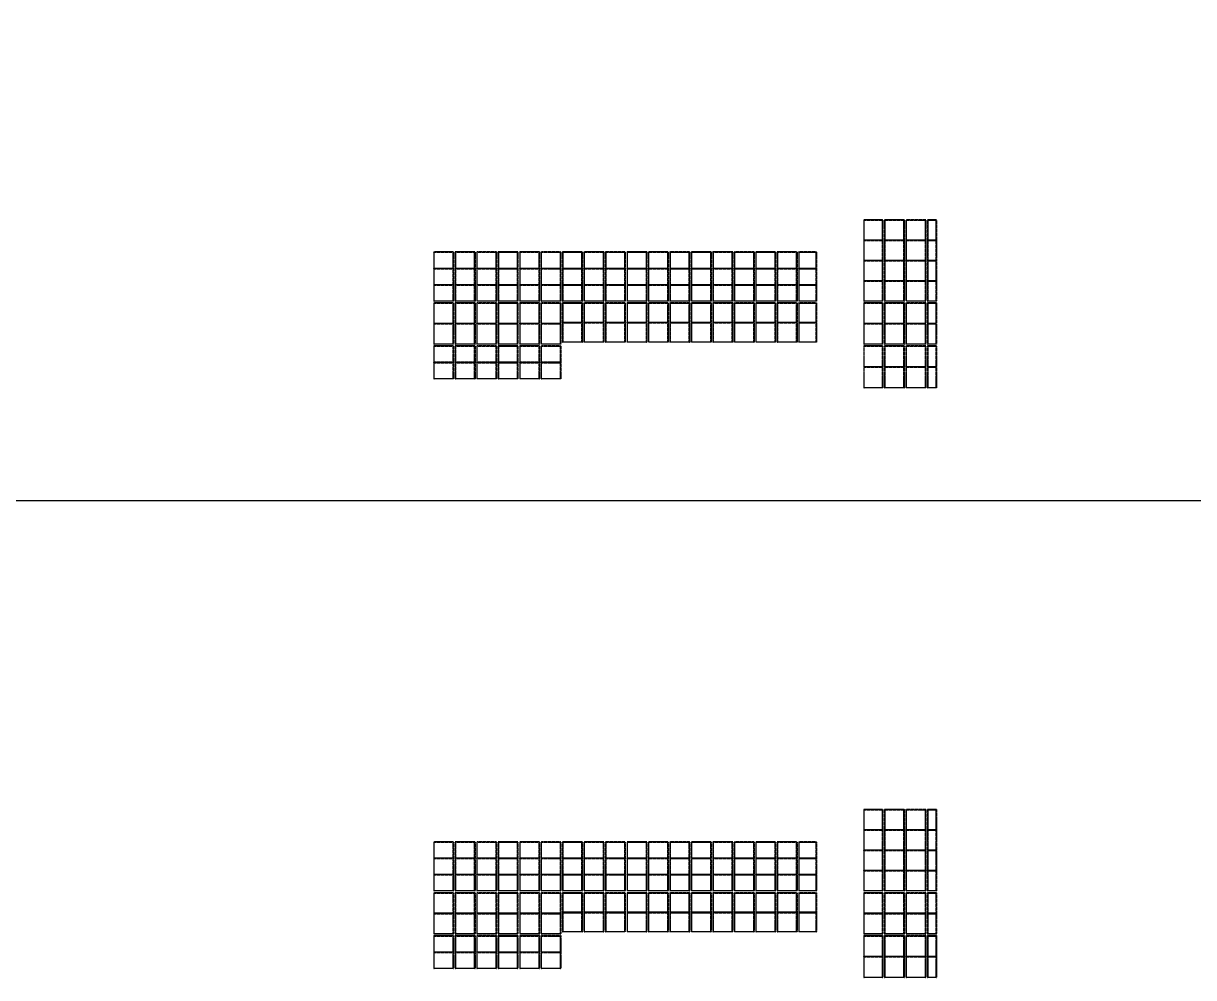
# Model space of a CAD drawing. Header units: millimetres. Extents: x 2519235 to 7246330, y 25937 to 201821.
# Drawn here: x 3197067 to 3278831, y 26496 to 93158 of the extents above; entities that cross this region are included whole.
import ezdxf

# ---------------------------------------------------------------- set-up
doc = ezdxf.new("R2010")
doc.units = ezdxf.units.MM
doc.linetypes.add('TA_HL_001.00000', pattern=[6.5, 3.55, -2.95])
doc.layers.add('010 - ASPG_FRAMING_SUB_COLOR_3', color=7, linetype='Continuous')

# ---------------------------------------------------------------- blocks, each defined once
blk = doc.blocks.new('*U2434')
at = {"layer": '010 - ASPG_FRAMING_SUB_COLOR_3', "color": 7, "linetype": 'ByBlock'}
for points in [[(0, 0), (0, 625), (25, 595), (25, 30), (0, 0)], [(1465, 625), (0, 625), (25, 595), (1440, 595)], [(25, 30), (1440, 30), (1465, 0), (0, 0), (25, 30)], [(1465, 0), (1465, 625), (1440, 595), (1440, 30), (1465, 0)]]:
    blk.add_lwpolyline(points, close=True, dxfattribs=at)
blk = doc.blocks.new('*U2435')
at = {"layer": '010 - ASPG_FRAMING_SUB_COLOR_3', "color": 7, "linetype": 'ByBlock'}
for points in [[(0, 0), (0, 1380), (25, 1350), (25, 30), (0, 0)], [(1465, 1380), (0, 1380), (25, 1350), (1440, 1350)], [(1465, 0), (1465, 1380), (1440, 1350), (1440, 30), (1465, 0)], [(25, 30), (1440, 30), (1465, 0), (0, 0), (25, 30)]]:
    blk.add_lwpolyline(points, close=True, dxfattribs=at)
blk = doc.blocks.new('*U2436')
at = {"layer": '010 - ASPG_FRAMING_SUB_COLOR_3', "color": 7, "linetype": 'ByBlock'}
for points in [[(0, 0), (0, 1330), (25, 1300), (25, 30), (0, 0)], [(1465, 1330), (0, 1330), (25, 1300), (1440, 1300)], [(1465, 0), (1465, 1330), (1440, 1300), (1440, 30), (1465, 0)], [(25, 30), (1440, 30), (1465, 0), (0, 0), (25, 30)]]:
    blk.add_lwpolyline(points, close=True, dxfattribs=at)
blk = doc.blocks.new('*U2433')
at = {"layer": '010 - ASPG_FRAMING_SUB_COLOR_3', "color": 7, "linetype": 'ByBlock'}
for points in [[(0, 0), (0, 625), (25, 595), (25, 30), (0, 0)], [(1440, 625), (0, 625), (25, 595), (1415, 595)], [(25, 30), (1415, 30), (1440, 0), (0, 0), (25, 30)], [(1440, 0), (1440, 625), (1415, 595), (1415, 30), (1440, 0)]]:
    blk.add_lwpolyline(points, close=True, dxfattribs=at)
blk = doc.blocks.new('*U2427')
at = {"layer": '010 - ASPG_FRAMING_SUB_COLOR_3', "color": 7, "linetype": 'ByBlock'}
for points in [[(0, 0), (0, 1380), (25, 1350), (25, 30), (0, 0)], [(1440, 1380), (0, 1380), (25, 1350), (1415, 1350)], [(1440, 0), (1440, 1380), (1415, 1350), (1415, 30), (1440, 0)], [(25, 30), (1415, 30), (1440, 0), (0, 0), (25, 30)]]:
    blk.add_lwpolyline(points, close=True, dxfattribs=at)
blk = doc.blocks.new('*U2426')
at = {"layer": '010 - ASPG_FRAMING_SUB_COLOR_3', "color": 7, "linetype": 'ByBlock'}
for points in [[(0, 0), (0, 1330), (25, 1300), (25, 30), (0, 0)], [(1440, 1330), (0, 1330), (25, 1300), (1415, 1300)], [(1440, 0), (1440, 1330), (1415, 1300), (1415, 30), (1440, 0)], [(25, 30), (1415, 30), (1440, 0), (0, 0), (25, 30)]]:
    blk.add_lwpolyline(points, close=True, dxfattribs=at)
blk = doc.blocks.new('*U2432')
at = {"layer": '010 - ASPG_FRAMING_SUB_COLOR_3', "color": 7, "linetype": 'ByBlock'}
for points in [[(0, 0), (0, 625), (25, 595), (25, 30), (0, 0)], [(1423, 625), (0, 625), (25, 595), (1398, 595)], [(25, 30), (1398, 30), (1423, 0), (0, 0), (25, 30)], [(1423, 0), (1423, 625), (1398, 595), (1398, 30), (1423, 0)]]:
    blk.add_lwpolyline(points, close=True, dxfattribs=at)
blk = doc.blocks.new('*U2431')
at = {"layer": '010 - ASPG_FRAMING_SUB_COLOR_3', "color": 7, "linetype": 'ByBlock'}
for points in [[(0, 0), (0, 1380), (25, 1350), (25, 30), (0, 0)], [(1422, 1380), (0, 1380), (25, 1350), (1398, 1350)], [(1422, 0), (1422, 1380), (1398, 1350), (1398, 30), (1422, 0)], [(25, 30), (1398, 30), (1422, 0), (0, 0), (25, 30)]]:
    blk.add_lwpolyline(points, close=True, dxfattribs=at)
blk = doc.blocks.new('*U2430')
at = {"layer": '010 - ASPG_FRAMING_SUB_COLOR_3', "color": 7, "linetype": 'ByBlock'}
for points in [[(0, 0), (0, 1330), (25, 1300), (25, 30), (0, 0)], [(1422, 1330), (0, 1330), (25, 1300), (1398, 1300)], [(1422, 0), (1422, 1330), (1398, 1300), (1398, 30), (1422, 0)], [(25, 30), (1398, 30), (1422, 0), (0, 0), (25, 30)]]:
    blk.add_lwpolyline(points, close=True, dxfattribs=at)
blk = doc.blocks.new('*U2616')
at = {"layer": '010 - ASPG_FRAMING_SUB_COLOR_3', "color": 7, "linetype": 'ByBlock'}
for points in [[(0, 0), (0, 1244), (25, 1214), (25, 30), (0, 0)], [(1147, 1244), (0, 1244), (25, 1214), (1122, 1214)], [(1147, 0), (1147, 1244), (1122, 1214), (1122, 30), (1147, 0)], [(25, 30), (1122, 30), (1147, 0), (0, 0), (25, 30)]]:
    blk.add_lwpolyline(points, close=True, dxfattribs=at)
blk = doc.blocks.new('*U2617')
at = {"layer": '010 - ASPG_FRAMING_SUB_COLOR_3', "color": 7, "linetype": 'ByBlock'}
for points in [[(0, 0), (0, 1380), (25, 1350), (25, 30), (0, 0)], [(1147, 1380), (0, 1380), (25, 1350), (1122, 1350)], [(1147, 0), (1147, 1380), (1122, 1350), (1122, 30), (1147, 0)], [(25, 30), (1122, 30), (1147, 0), (0, 0), (25, 30)]]:
    blk.add_lwpolyline(points, close=True, dxfattribs=at)
blk = doc.blocks.new('*U2618')
at = {"layer": '010 - ASPG_FRAMING_SUB_COLOR_3', "color": 7, "linetype": 'ByBlock'}
for points in [[(0, 0), (0, 1376), (25, 1346), (25, 30), (0, 0)], [(1147, 1376), (0, 1376), (25, 1346), (1122, 1346)], [(1147, 0), (1147, 1376), (1122, 1346), (1122, 30), (1147, 0)], [(25, 30), (1122, 30), (1147, 0), (0, 0), (25, 30)]]:
    blk.add_lwpolyline(points, close=True, dxfattribs=at)
blk = doc.blocks.new('*U2619')
at = {"layer": '010 - ASPG_FRAMING_SUB_COLOR_3', "color": 7, "linetype": 'ByBlock'}
for points in [[(0, 0), (0, 1376), (25, 1346), (25, 30), (0, 0)], [(1440, 1376), (0, 1376), (25, 1346), (1415, 1346)], [(1440, 0), (1440, 1376), (1415, 1346), (1415, 30), (1440, 0)], [(25, 30), (1415, 30), (1440, 0), (0, 0), (25, 30)]]:
    blk.add_lwpolyline(points, close=True, dxfattribs=at)
blk = doc.blocks.new('*U2620')
at = {"layer": '010 - ASPG_FRAMING_SUB_COLOR_3', "color": 7, "linetype": 'ByBlock'}
for points in [[(0, 0), (0, 1380), (25, 1350), (25, 30), (0, 0)], [(1370, 1380), (0, 1380), (25, 1350), (1345, 1350)], [(1370, 0), (1370, 1380), (1345, 1350), (1345, 30), (1370, 0)], [(25, 30), (1345, 30), (1370, 0), (0, 0), (25, 30)]]:
    blk.add_lwpolyline(points, close=True, dxfattribs=at)
blk = doc.blocks.new('*U2621')
at = {"layer": '010 - ASPG_FRAMING_SUB_COLOR_3', "color": 7, "linetype": 'ByBlock'}
for points in [[(0, 0), (0, 1244), (25, 1214), (25, 30), (0, 0)], [(1370, 1244), (0, 1244), (25, 1214), (1345, 1214)], [(1370, 0), (1370, 1244), (1345, 1214), (1345, 30), (1370, 0)], [(25, 30), (1345, 30), (1370, 0), (0, 0), (25, 30)]]:
    blk.add_lwpolyline(points, close=True, dxfattribs=at)
blk = doc.blocks.new('*U2623')
at = {"layer": '010 - ASPG_FRAMING_SUB_COLOR_3', "color": 7, "linetype": 'ByBlock'}
for points in [[(0, 0), (0, 1376), (25, 1346), (25, 30), (0, 0)], [(1152, 1376), (0, 1376), (25, 1346), (1128, 1346)], [(1152, 0), (1152, 1376), (1128, 1346), (1128, 30), (1152, 0)], [(25, 30), (1128, 30), (1152, 0), (0, 0), (25, 30)]]:
    blk.add_lwpolyline(points, close=True, dxfattribs=at)
blk = doc.blocks.new('*U2622')
at = {"layer": '010 - ASPG_FRAMING_SUB_COLOR_3', "color": 7, "linetype": 'ByBlock'}
for points in [[(0, 0), (0, 1380), (25, 1350), (25, 30), (0, 0)], [(1152, 1380), (0, 1380), (25, 1350), (1128, 1350)], [(1152, 0), (1152, 1380), (1128, 1350), (1128, 30), (1152, 0)], [(25, 30), (1128, 30), (1152, 0), (0, 0), (25, 30)]]:
    blk.add_lwpolyline(points, close=True, dxfattribs=at)

msp = doc.modelspace()

# ---------------------------------------------------------------- linework, layer by layer
at = {"color": 7}
msp.add_lwpolyline([(3195400.188, 59821.36), (3295400.188, 59821.36), (3295400.188, 159821.36), (3195400.188, 159821.36)], close=True, dxfattribs=at)

# ---------------------------------------------------------------- block references
at = {"color": 7, "linetype": 'TA_HL_001.00000', "rotation": 90}
for name, p in [('*U2430', (3257124.512, 78019.135)), ('*U2431', (3258624.512, 78019.135)), ('*U2431', (3260124.512, 78019.135)), ('*U2432', (3260869.512, 78019.135)), ('*U2430', (3257124.512, 76596.635)), ('*U2431', (3258624.512, 76596.635)), ('*U2431', (3260124.512, 76596.635)), ('*U2432', (3260869.512, 76596.635)), ('*U2618', (3227125.512, 76044.968)), ('*U2617', (3228625.512, 76044.968)), ('*U2617', (3230125.512, 76044.968)), ('*U2617', (3231625.512, 76044.968)), ('*U2617', (3233125.512, 76044.968)), ('*U2617', (3234625.512, 76044.968)), ('*U2617', (3236125.512, 76044.968)), ('*U2617', (3237625.512, 76044.968)), ('*U2617', (3239125.512, 76044.968)), ('*U2617', (3240625.512, 76044.968)), ('*U2617', (3242125.512, 76044.968)), ('*U2617', (3243625.512, 76044.968)), ('*U2617', (3245125.512, 76044.968)), ('*U2617', (3246625.512, 76044.968)), ('*U2617', (3248125.512, 76044.968)), ('*U2617', (3249625.512, 76044.968)), ('*U2617', (3251125.512, 76044.968)), ('*U2616', (3252489.512, 76044.968)), ('*U2618', (3227125.512, 74898.301)), ('*U2617', (3228625.512, 74898.301)), ('*U2617', (3230125.512, 74898.301)), ('*U2617', (3231625.512, 74898.301)), ('*U2617', (3233125.512, 74898.301)), ('*U2617', (3234625.512, 74898.301)), ('*U2617', (3236125.512, 74898.301)), ('*U2617', (3237625.512, 74898.301)), ('*U2617', (3239125.512, 74898.301)), ('*U2617', (3240625.512, 74898.301)), ('*U2617', (3242125.512, 74898.301)), ('*U2617', (3243625.512, 74898.301)), ('*U2617', (3245125.512, 74898.301)), ('*U2617', (3246625.512, 74898.301)), ('*U2617', (3248125.512, 74898.301)), ('*U2617', (3249625.512, 74898.301)), ('*U2617', (3251125.512, 74898.301)), ('*U2616', (3252489.512, 74898.301)), ('*U2430', (3257124.512, 75174.135)), ('*U2431', (3258624.512, 75174.135)), ('*U2431', (3260124.512, 75174.135)), ('*U2432', (3260869.512, 75174.135)), ('*U2618', (3227125.512, 73751.635)), ('*U2617', (3228625.512, 73751.635)), ('*U2617', (3230125.512, 73751.635)), ('*U2617', (3231625.512, 73751.635)), ('*U2617', (3233125.512, 73751.635)), ('*U2617', (3234625.512, 73751.635)), ('*U2617', (3236125.512, 73751.635)), ('*U2617', (3237625.512, 73751.635)), ('*U2617', (3239125.512, 73751.635)), ('*U2617', (3240625.512, 73751.635)), ('*U2617', (3242125.512, 73751.635)), ('*U2617', (3243625.512, 73751.635)), ('*U2617', (3245125.512, 73751.635)), ('*U2617', (3246625.512, 73751.635)), ('*U2617', (3248125.512, 73751.635)), ('*U2617', (3249625.512, 73751.635)), ('*U2617', (3251125.512, 73751.635)), ('*U2616', (3252489.512, 73751.635)), ('*U2430', (3257124.512, 73751.635)), ('*U2431', (3258624.512, 73751.635)), ('*U2431', (3260124.512, 73751.635)), ('*U2432', (3260869.512, 73751.635)), ('*U2619', (3227125.512, 72191.635)), ('*U2427', (3228625.512, 72191.635)), ('*U2427', (3230125.512, 72191.635)), ('*U2427', (3231625.512, 72191.635)), ('*U2427', (3233125.512, 72191.635)), ('*U2427', (3234625.512, 72191.635)), ('*U2620', (3236125.512, 72261.635)), ('*U2620', (3237625.512, 72261.635)), ('*U2620', (3239125.512, 72261.635)), ('*U2620', (3240625.512, 72261.635)), ('*U2620', (3242125.512, 72261.635)), ('*U2620', (3243625.512, 72261.635)), ('*U2620', (3245125.512, 72261.635)), ('*U2620', (3246625.512, 72261.635)), ('*U2620', (3248125.512, 72261.635)), ('*U2620', (3249625.512, 72261.635)), ('*U2620', (3251125.512, 72261.635)), ('*U2621', (3252489.512, 72261.635)), ('*U2426', (3257124.512, 72191.635)), ('*U2427', (3258624.512, 72191.635)), ('*U2427', (3260124.512, 72191.635)), ('*U2433', (3260869.512, 72191.635)), ('*U2619', (3227125.512, 70751.635)), ('*U2427', (3228625.512, 70751.635)), ('*U2427', (3230125.512, 70751.635)), ('*U2427', (3231625.512, 70751.635)), ('*U2427', (3233125.512, 70751.635)), ('*U2427', (3234625.512, 70751.635)), ('*U2620', (3236125.512, 70891.635)), ('*U2620', (3237625.512, 70891.635)), ('*U2620', (3239125.512, 70891.635)), ('*U2620', (3240625.512, 70891.635)), ('*U2620', (3242125.512, 70891.635)), ('*U2620', (3243625.512, 70891.635)), ('*U2620', (3245125.512, 70891.635)), ('*U2620', (3246625.512, 70891.635)), ('*U2620', (3248125.512, 70891.635)), ('*U2620', (3249625.512, 70891.635)), ('*U2620', (3251125.512, 70891.635)), ('*U2621', (3252489.512, 70891.635)), ('*U2426', (3257124.512, 70751.635)), ('*U2427', (3258624.512, 70751.635)), ('*U2427', (3260124.512, 70751.635)), ('*U2433', (3260869.512, 70751.635)), ('*U2623', (3227125.512, 69479.135)), ('*U2622', (3228625.512, 69479.135)), ('*U2622', (3230125.512, 69479.135)), ('*U2622', (3231625.512, 69479.135)), ('*U2622', (3233125.512, 69479.135)), ('*U2622', (3234625.512, 69479.135)), ('*U2436', (3257124.512, 69166.635)), ('*U2435', (3258624.512, 69166.635)), ('*U2435', (3260124.512, 69166.635)), ('*U2434', (3260869.512, 69166.635)), ('*U2623', (3227125.512, 68326.635)), ('*U2622', (3228625.512, 68326.635)), ('*U2622', (3230125.512, 68326.635)), ('*U2622', (3231625.512, 68326.635)), ('*U2622', (3233125.512, 68326.635)), ('*U2622', (3234625.512, 68326.635)), ('*U2436', (3257124.512, 67701.635)), ('*U2435', (3258624.512, 67701.635)), ('*U2435', (3260124.512, 67701.635)), ('*U2434', (3260869.512, 67701.635)), ('*U2430', (3257124.512, 36813.049)), ('*U2431', (3258624.512, 36813.049)), ('*U2431', (3260124.512, 36813.049)), ('*U2432', (3260869.512, 36813.049)), ('*U2430', (3257124.512, 35390.549)), ('*U2431', (3258624.512, 35390.549)), ('*U2431', (3260124.512, 35390.549)), ('*U2432', (3260869.512, 35390.549)), ('*U2618', (3227125.512, 34838.882)), ('*U2617', (3228625.512, 34838.882)), ('*U2617', (3230125.512, 34838.882)), ('*U2617', (3231625.512, 34838.882)), ('*U2617', (3233125.512, 34838.882)), ('*U2617', (3234625.512, 34838.882)), ('*U2617', (3236125.512, 34838.882)), ('*U2617', (3237625.512, 34838.882)), ('*U2617', (3239125.512, 34838.882)), ('*U2617', (3240625.512, 34838.882)), ('*U2617', (3242125.512, 34838.882)), ('*U2617', (3243625.512, 34838.882)), ('*U2617', (3245125.512, 34838.882)), ('*U2617', (3246625.512, 34838.882)), ('*U2617', (3248125.512, 34838.882)), ('*U2617', (3249625.512, 34838.882)), ('*U2617', (3251125.512, 34838.882)), ('*U2616', (3252489.512, 34838.882)), ('*U2430', (3257124.512, 33968.049)), ('*U2431', (3258624.512, 33968.049)), ('*U2431', (3260124.512, 33968.049)), ('*U2432', (3260869.512, 33968.049)), ('*U2618', (3227125.512, 33692.215)), ('*U2617', (3228625.512, 33692.215)), ('*U2617', (3230125.512, 33692.215)), ('*U2617', (3231625.512, 33692.215)), ('*U2617', (3233125.512, 33692.215)), ('*U2617', (3234625.512, 33692.215)), ('*U2617', (3236125.512, 33692.215)), ('*U2617', (3237625.512, 33692.215)), ('*U2617', (3239125.512, 33692.215)), ('*U2617', (3240625.512, 33692.215)), ('*U2617', (3242125.512, 33692.215)), ('*U2617', (3243625.512, 33692.215)), ('*U2617', (3245125.512, 33692.215)), ('*U2617', (3246625.512, 33692.215)), ('*U2617', (3248125.512, 33692.215)), ('*U2617', (3249625.512, 33692.215)), ('*U2617', (3251125.512, 33692.215)), ('*U2616', (3252489.512, 33692.215)), ('*U2618', (3227125.512, 32545.549)), ('*U2617', (3228625.512, 32545.549)), ('*U2617', (3230125.512, 32545.549)), ('*U2617', (3231625.512, 32545.549)), ('*U2617', (3233125.512, 32545.549)), ('*U2617', (3234625.512, 32545.549)), ('*U2617', (3236125.512, 32545.549)), ('*U2617', (3237625.512, 32545.549)), ('*U2617', (3239125.512, 32545.549)), ('*U2617', (3240625.512, 32545.549)), ('*U2617', (3242125.512, 32545.549)), ('*U2617', (3243625.512, 32545.549)), ('*U2617', (3245125.512, 32545.549)), ('*U2617', (3246625.512, 32545.549)), ('*U2617', (3248125.512, 32545.549)), ('*U2617', (3249625.512, 32545.549)), ('*U2617', (3251125.512, 32545.549)), ('*U2616', (3252489.512, 32545.549)), ('*U2430', (3257124.512, 32545.549)), ('*U2431', (3258624.512, 32545.549)), ('*U2431', (3260124.512, 32545.549)), ('*U2432', (3260869.512, 32545.549)), ('*U2619', (3227125.512, 30985.549)), ('*U2427', (3228625.512, 30985.549)), ('*U2427', (3230125.512, 30985.549)), ('*U2427', (3231625.512, 30985.549)), ('*U2427', (3233125.512, 30985.549)), ('*U2427', (3234625.512, 30985.549)), ('*U2620', (3236125.512, 31055.549)), ('*U2620', (3237625.512, 31055.549)), ('*U2620', (3239125.512, 31055.549)), ('*U2620', (3240625.512, 31055.549)), ('*U2620', (3242125.512, 31055.549)), ('*U2620', (3243625.512, 31055.549)), ('*U2620', (3245125.512, 31055.549)), ('*U2620', (3246625.512, 31055.549)), ('*U2620', (3248125.512, 31055.549)), ('*U2620', (3249625.512, 31055.549)), ('*U2620', (3251125.512, 31055.549)), ('*U2621', (3252489.512, 31055.549)), ('*U2426', (3257124.512, 30985.549)), ('*U2427', (3258624.512, 30985.549)), ('*U2427', (3260124.512, 30985.549)), ('*U2433', (3260869.512, 30985.549)), ('*U2619', (3227125.512, 29545.549)), ('*U2427', (3228625.512, 29545.549)), ('*U2427', (3230125.512, 29545.549)), ('*U2427', (3231625.512, 29545.549)), ('*U2427', (3233125.512, 29545.549)), ('*U2427', (3234625.512, 29545.549)), ('*U2620', (3236125.512, 29685.549)), ('*U2620', (3237625.512, 29685.549)), ('*U2620', (3239125.512, 29685.549)), ('*U2620', (3240625.512, 29685.549)), ('*U2620', (3242125.512, 29685.549)), ('*U2620', (3243625.512, 29685.549)), ('*U2620', (3245125.512, 29685.549)), ('*U2620', (3246625.512, 29685.549)), ('*U2620', (3248125.512, 29685.549)), ('*U2620', (3249625.512, 29685.549)), ('*U2620', (3251125.512, 29685.549)), ('*U2621', (3252489.512, 29685.549)), ('*U2426', (3257124.512, 29545.549)), ('*U2427', (3258624.512, 29545.549)), ('*U2427', (3260124.512, 29545.549)), ('*U2433', (3260869.512, 29545.549)), ('*U2623', (3227125.512, 28273.049)), ('*U2622', (3228625.512, 28273.049)), ('*U2622', (3230125.512, 28273.049)), ('*U2622', (3231625.512, 28273.049)), ('*U2622', (3233125.512, 28273.049)), ('*U2622', (3234625.512, 28273.049)), ('*U2436', (3257124.512, 27960.549)), ('*U2435', (3258624.512, 27960.549)), ('*U2435', (3260124.512, 27960.549)), ('*U2434', (3260869.512, 27960.549)), ('*U2623', (3227125.512, 27120.549)), ('*U2622', (3228625.512, 27120.549)), ('*U2622', (3230125.512, 27120.549)), ('*U2622', (3231625.512, 27120.549)), ('*U2622', (3233125.512, 27120.549)), ('*U2622', (3234625.512, 27120.549)), ('*U2436', (3257124.512, 26495.549)), ('*U2435', (3258624.512, 26495.549)), ('*U2435', (3260124.512, 26495.549)), ('*U2434', (3260869.512, 26495.549))]:
    msp.add_blockref(name, p, dxfattribs=at)

doc.saveas('drawing.dxf')
